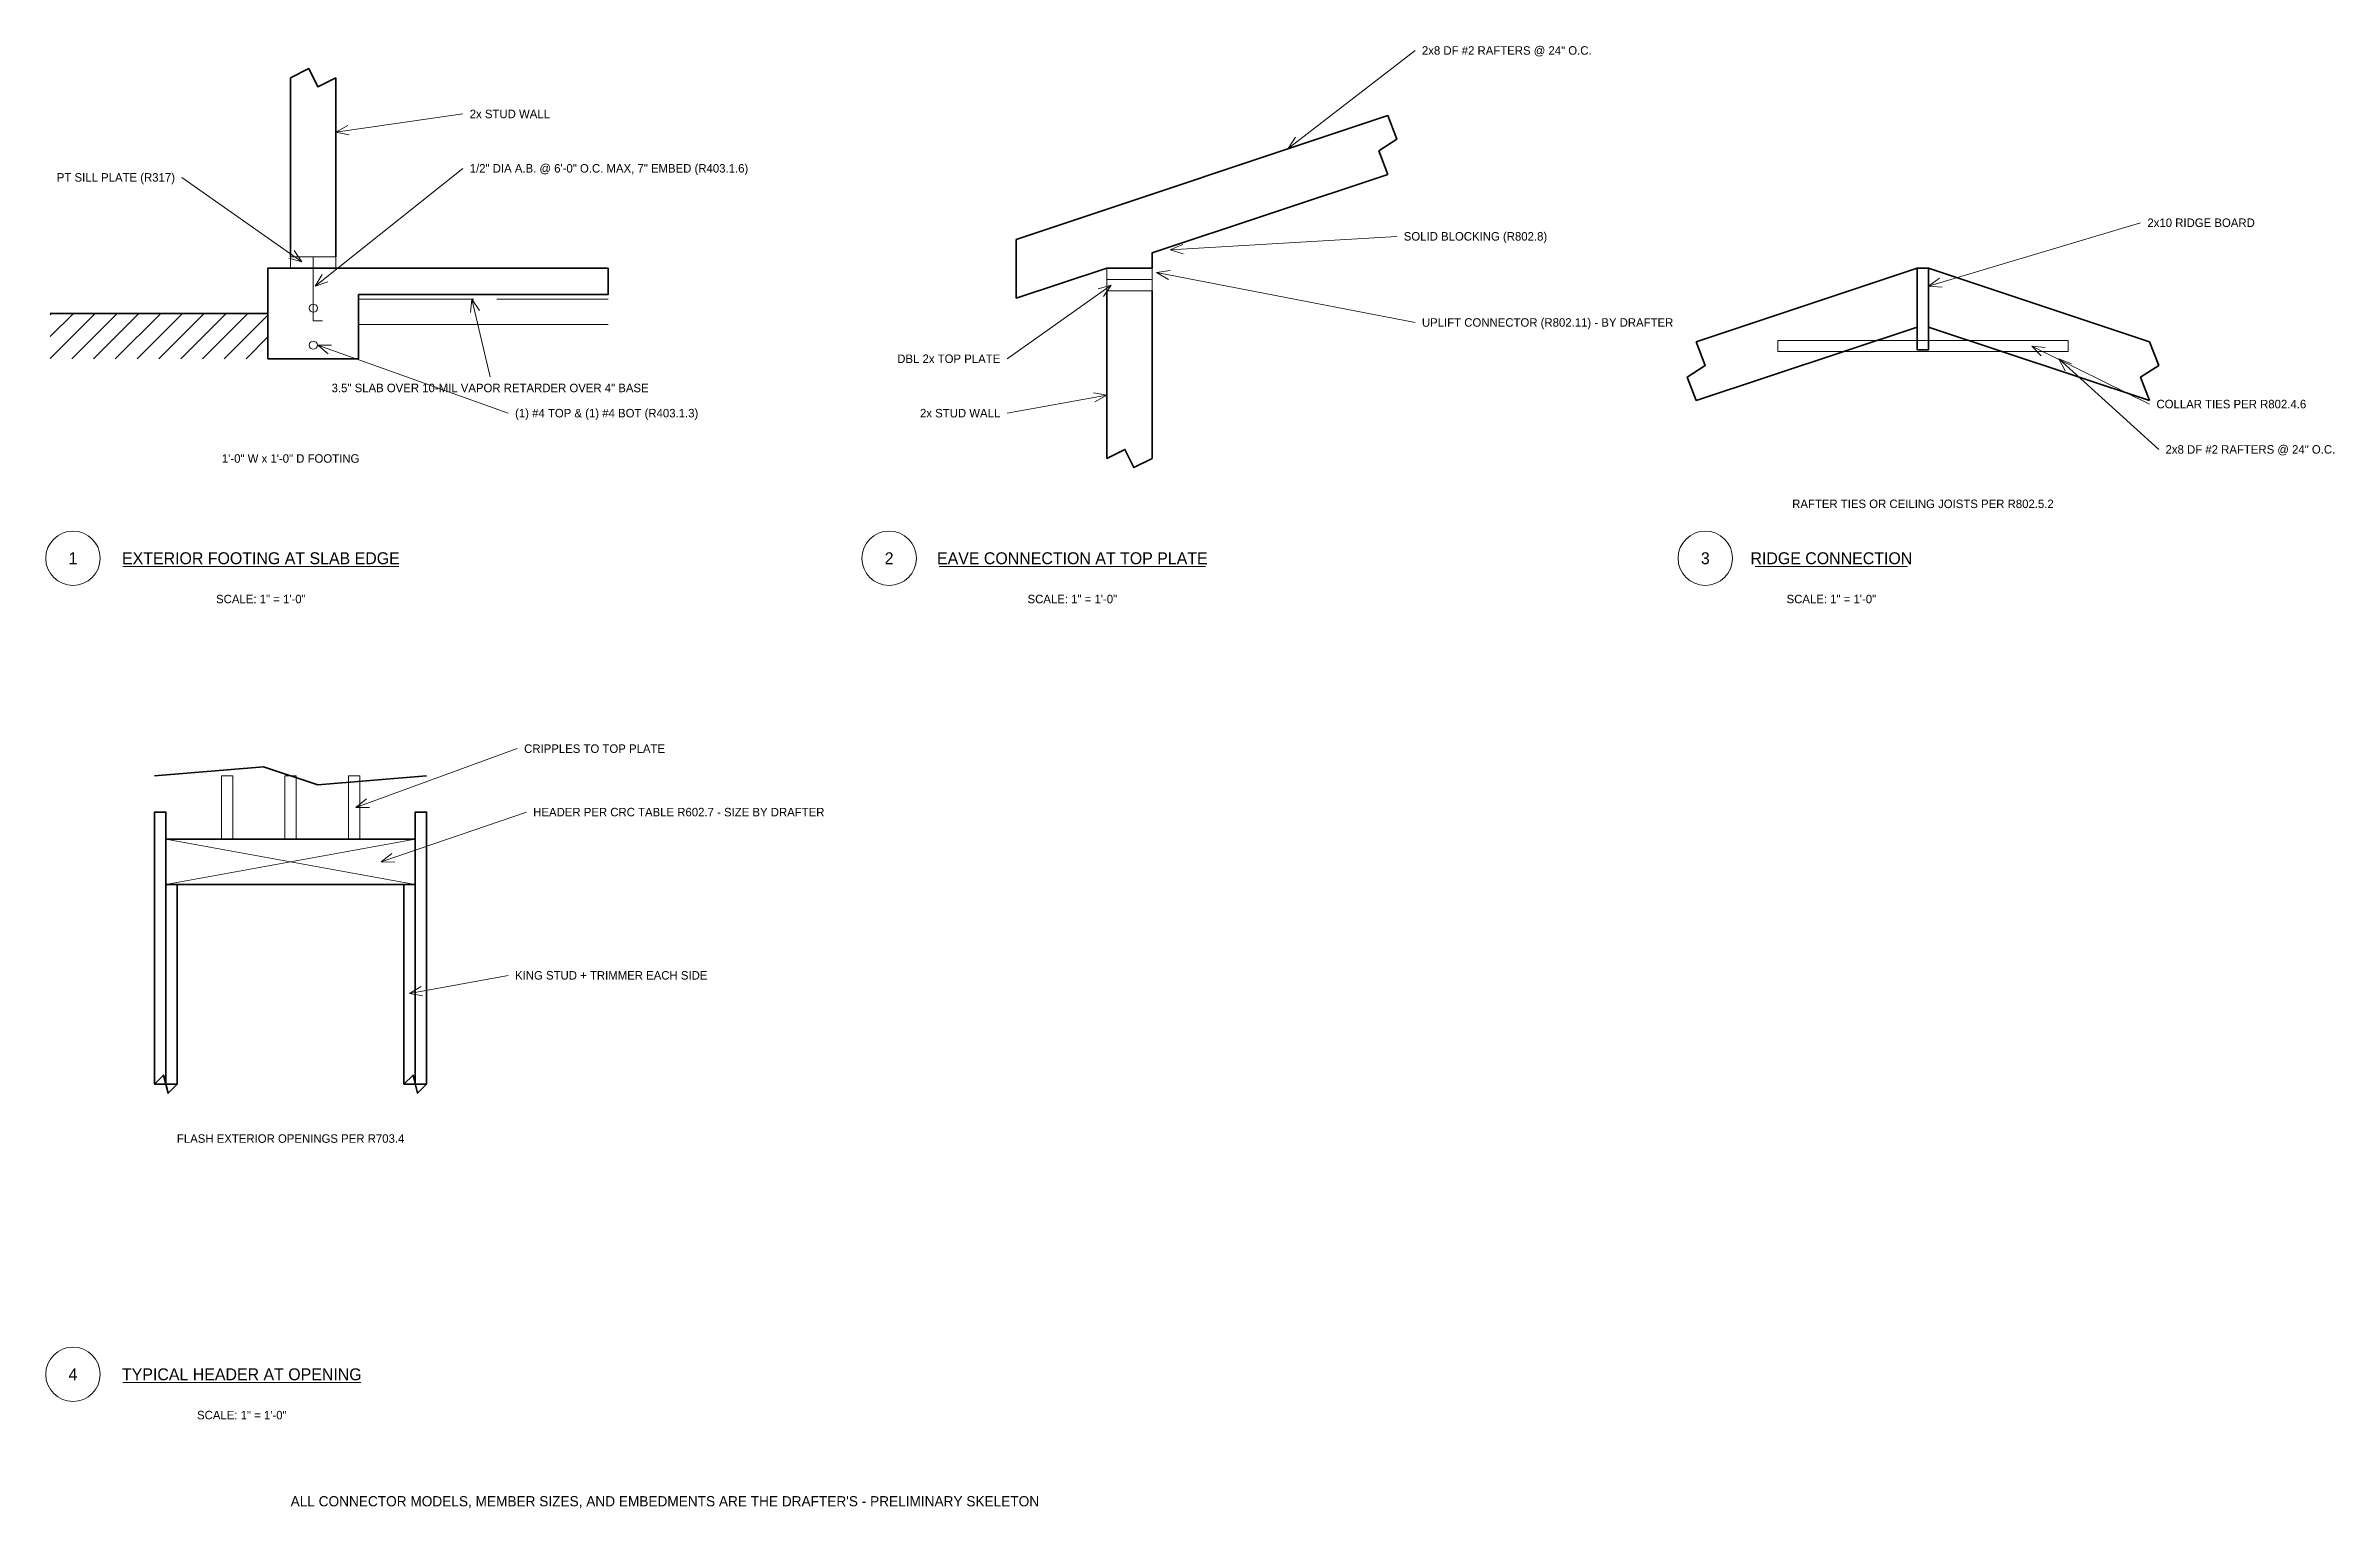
# Model space of a CAD drawing. Header units: metres. Extents: x -2.7 to 22.5, y -13.7 to 2.5.
import ezdxf
from ezdxf.enums import TextEntityAlignment as Align

# ---------------------------------------------------------------- set-up
doc = ezdxf.new("R2010")
doc.units = ezdxf.units.M
doc.linetypes.add('DASHED', pattern=[1.524, 1.27, -0.254])
for name, color, linetype, lineweight in [('A-ANNO-TEXT', 7, 'Continuous', 18), ('S-DETL', 7, 'Continuous', 35), ('S-DETL-FINE', 8, 'Continuous', 18), ('S-DETL-HIDN', 8, 'DASHED', 13), ('S-DETL-PATT', 8, 'Continuous', 13)]:
    doc.layers.add(name, color=color, linetype=linetype, lineweight=lineweight)

msp = doc.modelspace()

# ---------------------------------------------------------------- linework, layer by layer
at = {"layer": 'A-ANNO-TEXT'}
for p, q in [((12.4, 2.4), (11, 1.317)), ((1.9, 1.7), (0.5, 1.5)), ((0.5, 1.5), (0.632, 1.571)), ((0.5, 1.5), (0.647, 1.469)), ((11, 1.317), (11.08, 1.444)), ((11, 1.317), (11.143, 1.362)), ((1.9, 1.1), (0.27, -0.2)), ((-1.2, 1), (0.125, 0.07)), ((12.2, 0.35), (9.7, 0.2)), ((9.7, 0.2), (9.838, 0.26)), ((20.4, 0.5), (18.062, -0.2)), ((0.125, 0.07), (-0.02, 0.109)), ((0.125, 0.07), (0.039, 0.193)), ((9.7, 0.2), (9.844, 0.157)), ((0.27, -0.2), (0.348, -0.072)), ((0.27, -0.2), (0.412, -0.152)), ((7.9, -1), (9.05, -0.19)), ((9.05, -0.19), (8.905, -0.229)), ((9.05, -0.19), (8.964, -0.313)), ((9.55, -0.05), (9.698, -0.026)), ((12.4, -0.6), (9.55, -0.05)), ((9.55, -0.05), (9.679, -0.127)), ((18.062, -0.2), (18.183, -0.11)), ((18.062, -0.2), (18.212, -0.209)), ((2, -0.342), (1.982, -0.491)), ((2.2, -1.2), (2, -0.342)), ((2, -0.342), (2.082, -0.467)), ((0.3, -0.85), (0.45, -0.849)), ((2.4, -1.6), (0.3, -0.85)), ((0.3, -0.85), (0.415, -0.946)), ((20.5, -1.5), (19.2, -0.86)), ((19.2, -0.86), (19.349, -0.876)), ((19.2, -0.86), (19.304, -0.968)), ((20.6, -2), (19.5, -1)), ((19.5, -1), (19.639, -1.057)), ((19.5, -1), (19.57, -1.133)), ((7.9, -1.6), (9, -1.4)), ((9, -1.4), (8.852, -1.375)), ((9, -1.4), (8.87, -1.476)), ((-1.85, -3.292), (1.195, -3.292)), ((7.15, -3.292), (10.09, -3.292)), ((16.15, -3.292), (17.83, -3.292)), ((2.5, -5.3), (0.72, -5.95)), ((0.72, -5.95), (0.835, -5.853)), ((0.72, -5.95), (0.87, -5.95)), ((2.6, -6), (1, -6.55)), ((1, -6.55), (1.117, -6.456)), ((1, -6.55), (1.15, -6.553)), ((2.4, -7.8), (1.31, -8)), ((1.31, -8), (1.439, -7.924)), ((1.31, -8), (1.458, -8.025)), ((-1.85, -12.292), (0.775, -12.292))]:
    msp.add_line(p, q, dxfattribs=at)
for centre in [(-2.4, -3.2), (6.6, -3.2), (15.6, -3.2), (-2.4, -12.2)]:
    msp.add_circle(centre, 0.3, dxfattribs=at)
at = {"layer": 'S-DETL'}
for p, q in [((0, 0.125), (0, 2.1)), ((0.5, 0.125), (0.5, 2.1)), ((8, 0.317), (12.1, 1.683)), ((8, -0.333), (8, 0.317)), ((17.938, 0), (15.5, -0.812)), ((17.938, 0), (17.938, -0.65)), ((18.062, 0), (20.5, -0.812)), ((18.062, 0), (18.062, -0.65)), ((9, -2.1), (9, -0.25)), ((9.5, -2.1), (9.5, -0.25)), ((-2.65, -0.5), (-0.25, -0.5)), ((17.938, -0.65), (15.5, -1.462)), ((18.062, -0.65), (20.5, -1.462))]:
    msp.add_line(p, q, dxfattribs=at)
for points in [[(0, 2.1), (0.2, 2.2), (0.3, 2), (0.5, 2.1)], [(12.1, 1.033), (12, 1.293), (12.2, 1.423), (12.1, 1.683)], [(8, -0.333), (9, 0), (9.5, 0), (9.5, 0.167), (12.1, 1.033)], [(15.5, -0.812), (15.6, -1.073), (15.4, -1.202), (15.5, -1.462)], [(20.5, -0.812), (20.6, -1.073), (20.4, -1.202), (20.5, -1.462)], [(9, -2.1), (9.2, -2), (9.3, -2.2), (9.5, -2.1)], [(-1.5, -5.6), (-0.3, -5.5), (0.3, -5.7), (1.5, -5.6)], [(-1.5, -9), (-1.4, -8.9), (-1.35, -9.1), (-1.25, -9)], [(1.5, -9), (1.4, -9.1), (1.35, -8.9), (1.25, -9)]]:
    msp.add_lwpolyline(points, dxfattribs=at)
for points in [[(3.5, 0), (-0.25, 0), (-0.25, -1), (0.75, -1), (0.75, -0.292), (3.5, -0.292)], [(17.938, -0.9), (18.062, -0.9), (18.062, 0), (17.938, 0)], [(-1.5, -9), (-1.375, -9), (-1.375, -6), (-1.5, -6)], [(1.375, -9), (1.5, -9), (1.5, -6), (1.375, -6)], [(-1.375, -6.8), (1.375, -6.8), (1.375, -6.3), (-1.375, -6.3)], [(-1.375, -9), (-1.25, -9), (-1.25, -6.8), (-1.375, -6.8)], [(1.25, -9), (1.375, -9), (1.375, -6.8), (1.25, -6.8)]]:
    msp.add_lwpolyline(points, close=True, dxfattribs=at)
at = {"layer": 'S-DETL-FINE'}
for p, q in [((0.25, 0.125), (0.25, -0.58)), ((0.25, -0.58), (0.35, -0.58)), ((0.75, -0.622), (3.5, -0.622)), ((-1.375, -6.8), (1.375, -6.3)), ((-1.375, -6.3), (1.375, -6.8))]:
    msp.add_line(p, q, dxfattribs=at)
for points in [[(0, 0), (0.5, 0), (0.5, 0.125), (0, 0.125)], [(9, -0.125), (9.5, -0.125), (9.5, 0), (9, 0)], [(9, -0.25), (9.5, -0.25), (9.5, -0.125), (9, -0.125)], [(16.4, -0.92), (19.6, -0.92), (19.6, -0.8), (16.4, -0.8)], [(-0.762, -6.3), (-0.637, -6.3), (-0.637, -5.6), (-0.762, -5.6)], [(-0.062, -6.3), (0.062, -6.3), (0.062, -5.6), (-0.062, -5.6)], [(0.637, -6.3), (0.762, -6.3), (0.762, -5.6), (0.637, -5.6)]]:
    msp.add_lwpolyline(points, close=True, dxfattribs=at)
for centre in [(0.25, -0.442), (0.25, -0.85)]:
    msp.add_circle(centre, 0.045, dxfattribs=at)
at = {"layer": 'S-DETL-HIDN'}
msp.add_line((0.75, -0.342), (3.5, -0.342), dxfattribs=at)
at = {"layer": 'S-DETL-PATT'}
for p, q in [((-2.65, -0.996), (-2.154, -0.5)), ((-2.65, -0.755), (-2.395, -0.5)), ((-2.65, -0.515), (-2.635, -0.5)), ((-2.414, -1), (-1.914, -0.5)), ((-2.173, -1), (-1.673, -0.5)), ((-1.933, -1), (-1.433, -0.5)), ((-1.692, -1), (-1.192, -0.5)), ((-1.452, -1), (-0.952, -0.5)), ((-1.212, -1), (-0.712, -0.5)), ((-0.971, -1), (-0.471, -0.5)), ((-0.731, -1), (-0.25, -0.519)), ((-0.49, -1), (-0.25, -0.76))]:
    msp.add_line(p, q, dxfattribs=at)

# ---------------------------------------------------------------- texts
at = {"layer": 'A-ANNO-TEXT'}
for s, height, p in [('2x8 DF #2 RAFTERS @ 24" O.C.', 0.09375, (12.475, 2.4)), ('2x STUD WALL', 0.09375, (1.975, 1.7)), ('1/2" DIA A.B. @ 6\'-0" O.C. MAX, 7" EMBED (R403.1.6)', 0.09375, (1.975, 1.1)), ('2x10 RIDGE BOARD', 0.09375, (20.475, 0.5)), ('SOLID BLOCKING (R802.8)', 0.09375, (12.275, 0.35)), ('UPLIFT CONNECTOR (R802.11) - BY DRAFTER', 0.09375, (12.475, -0.6)), ('COLLAR TIES PER R802.4.6', 0.09375, (20.575, -1.5)), ('(1) #4 TOP & (1) #4 BOT (R403.1.3)', 0.09375, (2.475, -1.6)), ('2x8 DF #2 RAFTERS @ 24" O.C.', 0.09375, (20.675, -2)), ('CRIPPLES TO TOP PLATE', 0.09375, (2.575, -5.3)), ('HEADER PER CRC TABLE R602.7 - SIZE BY DRAFTER', 0.09375, (2.675, -6)), ('KING STUD + TRIMMER EACH SIDE', 0.09375, (2.475, -7.8)), ("ALL CONNECTOR MODELS, MEMBER SIZES, AND EMBEDMENTS ARE THE DRAFTER'S - PRELIMINARY SKELETON", 0.1125, (0, -13.6))]:
    msp.add_text(s, height=height, dxfattribs=at).set_placement(p, align=Align.MIDDLE_LEFT)
for s, p in [('PT SILL PLATE (R317)', (-1.275, 1)), ('DBL 2x TOP PLATE', (7.825, -1)), ('2x STUD WALL', (7.825, -1.6))]:
    msp.add_text(s, height=0.09375, dxfattribs=at).set_placement(p, align=Align.MIDDLE_RIGHT)
msp.add_text('3.5" SLAB OVER 10-MIL VAPOR RETARDER OVER 4" BASE', height=0.09375, dxfattribs=at).set_placement((2.2, -1.275), align=Align.TOP_CENTER)
for s, height, p in [('1\'-0" W x 1\'-0" D FOOTING', 0.09375, (0, -2.1)), ('RAFTER TIES OR CEILING JOISTS PER R802.5.2', 0.09375, (18, -2.6)), ('1', 0.131, (-2.4, -3.2)), ('EXTERIOR FOOTING AT SLAB EDGE', 0.13125, (-0.328, -3.2)), ('2', 0.131, (6.6, -3.2)), ('EAVE CONNECTION AT TOP PLATE', 0.13125, (8.62, -3.2)), ('3', 0.131, (15.6, -3.2)), ('RIDGE CONNECTION', 0.13125, (16.99, -3.2)), ('SCALE: 1" = 1\'-0"', 0.09375, (-0.328, -3.65)), ('SCALE: 1" = 1\'-0"', 0.09375, (8.62, -3.65)), ('SCALE: 1" = 1\'-0"', 0.09375, (16.99, -3.65)), ('FLASH EXTERIOR OPENINGS PER R703.4', 0.09375, (0, -9.6)), ('4', 0.131, (-2.4, -12.2)), ('TYPICAL HEADER AT OPENING', 0.13125, (-0.538, -12.2)), ('SCALE: 1" = 1\'-0"', 0.09375, (-0.538, -12.65))]:
    msp.add_text(s, height=height, dxfattribs=at).set_placement(p, align=Align.MIDDLE_CENTER)

doc.saveas('drawing.dxf')
